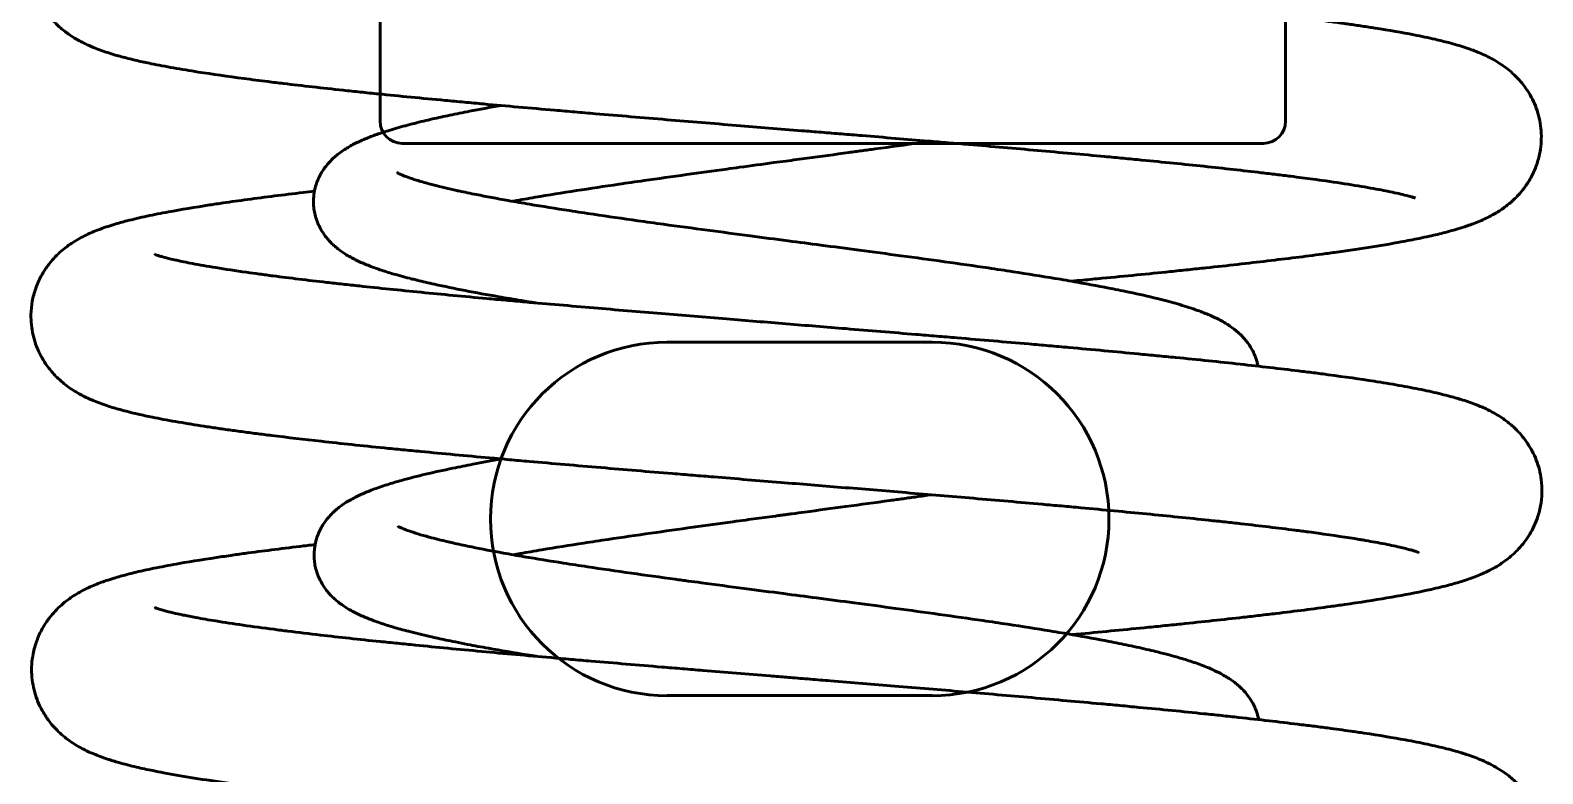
# Model space of a CAD drawing. Header units: millimetres. Extents: x 0 to 840, y 0 to 594.
# Drawn here: x 475.359 to 477.642, y 308.726 to 309.848 of the extents above; entities that cross this region are included whole.
import ezdxf

# ---------------------------------------------------------------- set-up
doc = ezdxf.new("R2010")
doc.units = ezdxf.units.MM
doc.linetypes.add('K5LT_BASIC', pattern=[0])
doc.layers.add('Системный слой', color=7, linetype='Continuous')

# ---------------------------------------------------------------- blocks, each defined once
blk = doc.blocks.new('U29')
at = {"layer": 'Системный слой', "color": 5, "linetype": 'K5LT_BASIC', "lineweight": 60, "true_color": 0x0000ff}
for p, q in [((475.887, 309.7107), (475.887, 310.5107)), ((477.2537, 310.5107), (477.2537, 309.7107)), ((477.2203, 309.6774), (475.9203, 309.6774)), ((476.3203, 309.3774), (476.7203, 309.3774)), ((476.7203, 308.8441), (476.3203, 308.8441))]:
    blk.add_line(p, q, dxfattribs=at)
for centre, radius, start, end in [((475.9203, 309.7107), 0.0333, 180, 270), ((477.2203, 309.7107), 0.0333, 270, 0), ((476.3203, 309.1107), 0.2667, 90, 270), ((476.7203, 309.1107), 0.2667, 270, 90)]:
    blk.add_arc(centre, radius, start, end, dxfattribs=at)
blk = doc.blocks.new('U40')
at = {"layer": 'Системный слой', "color": 5, "linetype": 'K5LT_BASIC', "lineweight": 60, "true_color": 0x0000ff}
for points, knots in [([(475.787, 310.1386), (475.7667, 310.1362), (475.7473, 310.1339), (475.7207, 310.1305), (475.7131, 310.1296), (475.698, 310.1276), (475.6905, 310.1266), (475.6715, 310.124), (475.6602, 310.1224), (475.6423, 310.1198), (475.6355, 310.1188), (475.6065, 310.1143), (475.5857, 310.1109), (475.5609, 310.1062), (475.5553, 310.1052), (475.5445, 310.103), (475.5392, 310.1019), (475.5234, 310.0985), (475.5133, 310.0961), (475.4993, 310.0925), (475.4948, 310.0913), (475.4841, 310.0882), (475.478, 310.0863), (475.468, 310.0829), (475.4641, 310.0815), (475.4543, 310.0778), (475.448, 310.0751), (475.4381, 310.0703), (475.435, 310.0687), (475.4281, 310.0648), (475.425, 310.0629), (475.416, 310.0571), (475.4102, 310.0528), (475.4015, 310.0451), (475.3982, 310.042), (475.3922, 310.0357), (475.3892, 310.0322), (475.3854, 310.0274), (475.3846, 310.0262), (475.382, 310.0228), (475.3804, 310.0203), (475.3763, 310.0138), (475.374, 310.0096), (475.3697, 310.0007), (475.3677, 309.9961), (475.3639, 309.985), (475.3622, 309.9783), (475.3598, 309.965), (475.3592, 309.9582), (475.359, 309.9448), (475.3595, 309.9381), (475.3612, 309.9264), (475.3623, 309.9213), (475.365, 309.9115), (475.3666, 309.9067), (475.3703, 309.8975), (475.3724, 309.8931), (475.377, 309.8847), (475.3795, 309.8807), (475.3847, 309.8732), (475.3875, 309.8696), (475.3944, 309.8615), (475.3986, 309.8572), (475.4076, 309.8492), (475.4122, 309.8455), (475.4199, 309.8401), (475.423, 309.8381), (475.4273, 309.8355), (475.4285, 309.8347), (475.4303, 309.8337), (475.4308, 309.8334), (475.4326, 309.8324), (475.4337, 309.8318), (475.4371, 309.83), (475.4393, 309.8289), (475.4458, 309.8257), (475.4502, 309.8238), (475.4579, 309.8206), (475.4614, 309.8193), (475.4686, 309.8167), (475.4721, 309.8155), (475.4798, 309.813), (475.4835, 309.8118), (475.4936, 309.8089), (475.4999, 309.8072), (475.5109, 309.8044), (475.5156, 309.8033), (475.5273, 309.8006), (475.5343, 309.7991), (475.5469, 309.7965), (475.5523, 309.7955), (475.5692, 309.7923), (475.5811, 309.7902), (475.5999, 309.7871), (475.6062, 309.786), (475.634, 309.7817), (475.657, 309.7784), (475.6934, 309.7736), (475.7055, 309.772), (475.7256, 309.7695), (475.7334, 309.7686), (475.7697, 309.7642), (475.7997, 309.7609), (475.8398, 309.7566), (475.8486, 309.7556), (475.8663, 309.7538), (475.8753, 309.7529), (475.9166, 309.7487), (475.9502, 309.7454), (475.9946, 309.7413), (476.0042, 309.7404), (476.0237, 309.7386), (476.0335, 309.7377), (476.0781, 309.7336), (476.1139, 309.7305), (476.1606, 309.7265), (476.1708, 309.7256), (476.1913, 309.7238), (476.2016, 309.723), (476.2475, 309.7191), (476.2835, 309.7161), (476.3547, 309.7102), (476.3897, 309.7073), (476.4575, 309.7018), (476.4903, 309.6991), (476.5331, 309.6957), (476.5432, 309.6948), (476.5635, 309.6932), (476.5736, 309.6924), (476.594, 309.6907), (476.6043, 309.6899), (476.648, 309.6863), (476.6812, 309.6835), (476.7244, 309.6799), (476.7347, 309.6791), (476.7551, 309.6773), (476.7653, 309.6765), (476.8106, 309.6727), (476.8451, 309.6697), (476.9136, 309.6636), (476.9476, 309.6606), (476.99, 309.6566), (476.9994, 309.6557), (477.018, 309.654), (477.0272, 309.6531), (477.069, 309.649), (477.1004, 309.6459), (477.1608, 309.6395), (477.1896, 309.6363), (477.2245, 309.6322), (477.2321, 309.6313), (477.247, 309.6295), (477.2543, 309.6286), (477.2729, 309.6262), (477.284, 309.6248), (477.3014, 309.6224), (477.3079, 309.6215), (477.3301, 309.6184), (477.3448, 309.6162), (477.3715, 309.6118), (477.3837, 309.6097), (477.3991, 309.6068), (477.4035, 309.606), (477.4174, 309.6031), (477.4261, 309.6012), (477.4376, 309.5983), (477.4419, 309.5971), (477.4448, 309.5963), (477.4453, 309.5961), (477.4466, 309.5957), (477.4471, 309.5956), (477.4483, 309.5952), (477.4485, 309.5951), (477.4497, 309.5948)], [8.996318, 8.996318, 8.996318, 8.996318, 9.945594, 9.945594, 10.341937, 10.341937, 10.73933, 10.73933, 11.3787, 11.3787, 11.78142, 11.78142, 13.146237, 13.146237, 13.555039, 13.555039, 13.964226, 13.964226, 14.808465, 14.808465, 15.208238, 15.208238, 15.789885, 15.789885, 16.151273, 16.151273, 16.741497, 16.741497, 17.04458, 17.04458, 17.322101, 17.322101, 17.76531, 17.76531, 18.004632, 18.004632, 18.235256, 18.235256, 18.304068, 18.304068, 18.441691, 18.441691, 18.660666, 18.660666, 18.878115, 18.878115, 19.158793, 19.158793, 19.427621, 19.427621, 19.691251, 19.691251, 19.898234, 19.898234, 20.106431, 20.106431, 20.317077, 20.317077, 20.53143, 20.53143, 20.750813, 20.750813, 21.072483, 21.072483, 21.433301, 21.433301, 21.689012, 21.689012, 21.791202, 21.791202, 21.840906, 21.840906, 21.940314, 21.940314, 22.13913, 22.13913, 22.536763, 22.536763, 22.869594, 22.869594, 23.219333, 23.219333, 23.57955, 23.57955, 24.146687, 24.146687, 24.547766, 24.547766, 25.114903, 25.114903, 25.52363, 25.52363, 26.357673, 26.357673, 26.765098, 26.765098, 28.116713, 28.116713, 28.757575, 28.757575, 29.154484, 29.154484, 30.564497, 30.564497, 30.95222, 30.95222, 31.338079, 31.338079, 32.713608, 32.713608, 33.092707, 33.092707, 33.470552, 33.470552, 34.804626, 34.804626, 35.176458, 35.176458, 35.546909, 35.546909, 36.820236, 36.820236, 38.035761, 38.035761, 39.165477, 39.165477, 39.513775, 39.513775, 39.865702, 39.865702, 40.220649, 40.220649, 41.384959, 41.384959, 41.748691, 41.748691, 42.11391, 42.11391, 43.374809, 43.374809, 44.674265, 44.674265, 45.048357, 45.048357, 45.423513, 45.423513, 46.762288, 46.762288, 48.120182, 48.120182, 48.506298, 48.506298, 48.893645, 48.893645, 49.514915, 49.514915, 49.905336, 49.905336, 50.869868, 50.869868, 51.807603, 51.807603, 52.200382, 52.200382, 53.138117, 53.138117, 53.730785, 53.730785, 53.893101, 53.893101, 54.217735, 54.217735, 54.906984, 54.906984, 54.906984, 54.906984]), ([(476.4991, 309.9384), (476.5008, 309.9383), (476.5025, 309.9381), (476.5346, 309.9355), (476.5649, 309.933), (476.6283, 309.9279), (476.6614, 309.9252), (476.7291, 309.9195), (476.7637, 309.9167), (476.8334, 309.9107), (476.8684, 309.9077), (476.9126, 309.9038), (476.9226, 309.9029), (476.9423, 309.9012), (476.9522, 309.9003), (476.9967, 309.8962), (477.0305, 309.8931), (477.0964, 309.8867), (477.1285, 309.8834), (477.168, 309.8792), (477.1767, 309.8783), (477.1938, 309.8765), (477.2023, 309.8755), (477.2409, 309.8712), (477.2696, 309.8678), (477.3039, 309.8634), (477.3113, 309.8624), (477.3258, 309.8605), (477.333, 309.8595), (477.343, 309.8581), (477.346, 309.8577), (477.3559, 309.8563), (477.3626, 309.8553), (477.3759, 309.8533), (477.3824, 309.8523), (477.4099, 309.848), (477.4295, 309.8446), (477.4586, 309.8389), (477.4693, 309.8367), (477.4863, 309.8327), (477.4931, 309.8311), (477.504, 309.8282), (477.5083, 309.827), (477.5167, 309.8245), (477.5206, 309.8233), (477.531, 309.8199), (477.5373, 309.8176), (477.5469, 309.8137), (477.5506, 309.8121), (477.5607, 309.8074), (477.567, 309.8041), (477.5775, 309.7976), (477.5808, 309.7954), (477.5873, 309.7906), (477.5907, 309.7879), (477.597, 309.7824), (477.6003, 309.7793), (477.6077, 309.7715), (477.6122, 309.7662), (477.6185, 309.7572), (477.6206, 309.7539), (477.625, 309.7463), (477.6272, 309.7419), (477.6311, 309.7328), (477.6329, 309.728), (477.6358, 309.7181), (477.637, 309.713), (477.6387, 309.7027), (477.6393, 309.6974), (477.6397, 309.6869), (477.6396, 309.6817), (477.6387, 309.6712), (477.638, 309.6661), (477.6356, 309.6546), (477.6337, 309.6484), (477.6292, 309.6363), (477.6265, 309.6305), (477.6204, 309.6195), (477.617, 309.6143), (477.6107, 309.606), (477.6079, 309.6026), (477.6027, 309.597), (477.6004, 309.5947), (477.5958, 309.5903), (477.5934, 309.5883), (477.588, 309.5838), (477.5848, 309.5813), (477.5765, 309.5755), (477.571, 309.5722), (477.5628, 309.5676), (477.5596, 309.566), (477.553, 309.5628), (477.55, 309.5615), (477.5431, 309.5585), (477.5401, 309.5574), (477.531, 309.5539), (477.5255, 309.552), (477.5159, 309.549), (477.5117, 309.5477), (477.5034, 309.5454), (477.499, 309.5442), (477.4868, 309.541), (477.4789, 309.5391), (477.4656, 309.5362), (477.4604, 309.5351), (477.4463, 309.5322), (477.4372, 309.5304), (477.4218, 309.5276), (477.4159, 309.5265), (477.3937, 309.5227), (477.3766, 309.52), (477.3494, 309.5159), (477.3402, 309.5146), (477.3236, 309.5123), (477.3163, 309.5113), (477.283, 309.5068), (477.2555, 309.5034), (477.1971, 309.4965), (477.1662, 309.493), (477.1249, 309.4886), (477.1159, 309.4877), (477.0977, 309.4858), (477.0886, 309.4848), (477.0463, 309.4805), (477.012, 309.4771), (476.967, 309.4729), (476.9572, 309.4719), (476.9417, 309.4705), (476.936, 309.4699), (476.9303, 309.4694)], [0, 0, 0, 0, 0.049354, 0.049354, 0.926425, 0.926425, 1.891542, 1.891542, 2.919326, 2.919326, 3.991578, 3.991578, 4.305391, 4.305391, 4.620268, 4.620268, 5.740397, 5.740397, 6.883335, 6.883335, 7.210639, 7.210639, 7.539098, 7.539098, 8.730314, 8.730314, 9.06378, 9.06378, 9.398711, 9.398711, 9.543585, 9.543585, 9.881329, 9.881329, 10.219899, 10.219899, 11.350907, 11.350907, 12.058743, 12.058743, 12.54655, 12.54655, 12.878768, 12.878768, 13.197053, 13.197053, 13.692069, 13.692069, 13.97443, 13.97443, 14.469446, 14.469446, 14.691013, 14.691013, 14.900796, 14.900796, 15.101406, 15.101406, 15.387475, 15.387475, 15.538788, 15.538788, 15.721522, 15.721522, 15.903353, 15.903353, 16.081778, 16.081778, 16.257414, 16.257414, 16.431421, 16.431421, 16.604892, 16.604892, 16.827637, 16.827637, 17.057064, 17.057064, 17.29846, 17.29846, 17.484638, 17.484638, 17.631362, 17.631362, 17.783543, 17.783543, 17.989006, 17.989006, 18.354976, 18.354976, 18.59413, 18.59413, 18.846629, 18.846629, 19.111967, 19.111967, 19.560216, 19.560216, 19.877934, 19.877934, 20.204801, 20.204801, 20.771201, 20.771201, 21.113003, 21.113003, 21.679403, 21.679403, 22.022218, 22.022218, 22.926967, 22.926967, 23.372913, 23.372913, 23.70864, 23.70864, 24.876706, 24.876706, 26.051948, 26.051948, 26.375306, 26.375306, 26.697181, 26.697181, 27.843667, 27.843667, 28.160138, 28.160138, 28.340405, 28.340405, 28.340405, 28.340405]), ([(476.0692, 309.7345), (476.0528, 309.7316), (476.0371, 309.7287), (476.0169, 309.7248), (476.0119, 309.7238), (476.0019, 309.7218), (475.997, 309.7207), (475.9832, 309.7179), (475.9746, 309.716), (475.9617, 309.7131), (475.9572, 309.712), (475.9432, 309.7087), (475.9341, 309.7064), (475.9162, 309.7016), (475.9075, 309.6991), (475.8958, 309.6954), (475.8924, 309.6943), (475.8827, 309.6911), (475.8767, 309.6889), (475.868, 309.6855), (475.8651, 309.6843), (475.8567, 309.6807), (475.8513, 309.6782), (475.8436, 309.6741), (475.8411, 309.6727), (475.8339, 309.6685), (475.8292, 309.6654), (475.8222, 309.66), (475.8203, 309.6584), (475.8163, 309.6549), (475.8144, 309.6531), (475.8093, 309.6479), (475.8062, 309.6442), (475.8017, 309.6381), (475.8001, 309.6356), (475.7977, 309.6316), (475.7967, 309.6299), (475.7947, 309.6259), (475.7936, 309.6236), (475.7915, 309.6183), (475.7906, 309.6156), (475.7885, 309.6086), (475.7877, 309.6046), (475.7866, 309.596), (475.7864, 309.5917), (475.7865, 309.5845), (475.7868, 309.5813), (475.7876, 309.5754), (475.7882, 309.5722), (475.7896, 309.5665), (475.7906, 309.5635), (475.7926, 309.558), (475.7937, 309.5553), (475.7968, 309.5489), (475.7987, 309.5455), (475.8031, 309.5388), (475.8054, 309.5359), (475.8094, 309.5311), (475.8112, 309.5292), (475.8149, 309.5255), (475.8168, 309.5237), (475.8206, 309.5204), (475.8226, 309.5187), (475.8284, 309.5143), (475.8322, 309.5118), (475.8383, 309.508), (475.8405, 309.5067), (475.8451, 309.5042), (475.8476, 309.5029), (475.8554, 309.499), (475.8609, 309.4966), (475.8695, 309.4931), (475.8724, 309.4919), (475.8813, 309.4886), (475.8875, 309.4865), (475.8975, 309.4833), (475.9009, 309.4822), (475.9131, 309.4786), (475.9221, 309.4761), (475.933, 309.4734), (475.9343, 309.473), (475.938, 309.4721), (475.9404, 309.4715), (475.9471, 309.4698), (475.9514, 309.4688), (475.9602, 309.4668), (475.9647, 309.4658), (475.9838, 309.4615), (475.9993, 309.4584), (476.0316, 309.4521), (476.0485, 309.449), (476.0717, 309.445), (476.0773, 309.444), (476.0886, 309.4421), (476.0944, 309.4411), (476.1072, 309.439), (476.1144, 309.4378), (476.1216, 309.4367)], [18.580531, 18.580531, 18.580531, 18.580531, 19.487627, 19.487627, 19.798968, 19.798968, 20.111336, 20.111336, 20.690992, 20.690992, 21.00611, 21.00611, 21.703329, 21.703329, 22.430195, 22.430195, 22.742036, 22.742036, 23.320521, 23.320521, 23.618407, 23.618407, 24.196893, 24.196893, 24.464886, 24.464886, 25.001619, 25.001619, 25.226707, 25.226707, 25.441867, 25.441867, 25.794336, 25.794336, 25.993053, 25.993053, 26.120561, 26.120561, 26.291424, 26.291424, 26.474999, 26.474999, 26.731106, 26.731106, 26.981753, 26.981753, 27.160966, 27.160966, 27.343344, 27.343344, 27.526177, 27.526177, 27.708967, 27.708967, 27.982141, 27.982141, 28.254959, 28.254959, 28.458877, 28.458877, 28.66952, 28.66952, 28.887835, 28.887835, 29.310915, 29.310915, 29.559089, 29.559089, 29.821011, 29.821011, 30.407603, 30.407603, 30.699622, 30.699622, 31.287326, 31.287326, 31.596461, 31.596461, 32.339197, 32.339197, 32.440949, 32.440949, 32.625414, 32.625414, 32.941245, 32.941245, 33.256632, 33.256632, 34.256781, 34.256781, 35.239558, 35.239558, 35.548269, 35.548269, 35.855949, 35.855949, 36.227751, 36.227751, 36.227751, 36.227751]), ([(476.7175, 309.6805), (476.7126, 309.6798), (476.7076, 309.6791), (476.6802, 309.6752), (476.6573, 309.6721), (476.6276, 309.668), (476.6209, 309.6671), (476.6076, 309.6653), (476.601, 309.6644), (476.5735, 309.6606), (476.5525, 309.6578), (476.5209, 309.6535), (476.5103, 309.6521), (476.4996, 309.6507)], [38.671191, 38.671191, 38.671191, 38.671191, 38.893449, 38.893449, 39.897867, 39.897867, 40.185963, 40.185963, 40.47172, 40.47172, 41.367819, 41.367819, 41.820913, 41.820913, 41.820913, 41.820913]), ([(476.4996, 309.6507), (476.4936, 309.6499), (476.4875, 309.6491), (476.4641, 309.6459), (476.4469, 309.6436), (476.4232, 309.6404), (476.4167, 309.6395), (476.3898, 309.6358), (476.3694, 309.633), (476.3277, 309.6272), (476.3063, 309.6242), (476.2789, 309.6203), (476.2725, 309.6194), (476.2598, 309.6175), (476.2535, 309.6166), (476.2254, 309.6125), (476.2041, 309.6092), (476.1619, 309.6027), (476.1411, 309.5993), (476.1157, 309.595), (476.1102, 309.594), (476.0994, 309.5922), (476.0941, 309.5912), (476.0882, 309.5902), (476.0875, 309.59), (476.0869, 309.5899)], [0, 0, 0, 0, 0.25856, 0.25856, 0.99718, 0.99718, 1.275292, 1.275292, 2.160238, 2.160238, 3.114063, 3.114063, 3.406728, 3.406728, 3.700624, 3.700624, 4.723845, 4.723845, 5.798613, 5.798613, 6.100412, 6.100412, 6.402454, 6.402454, 6.439485, 6.439485, 6.439485, 6.439485]), ([(475.9144, 309.6322), (475.9142, 309.6323), (475.9136, 309.6328), (475.9134, 309.6329), (475.9133, 309.6329), (475.9135, 309.6329), (475.9138, 309.6327), (475.9147, 309.6321), (475.9163, 309.6313), (475.9192, 309.63), (475.9204, 309.6295), (475.9245, 309.6278), (475.9278, 309.6266), (475.9336, 309.6246), (475.9358, 309.6238), (475.9433, 309.6214), (475.9493, 309.6196), (475.9589, 309.6169), (475.9621, 309.6161), (475.9752, 309.6126), (475.9863, 309.61), (476.0008, 309.6067), (476.0034, 309.6061), (476.0103, 309.6047), (476.0145, 309.6037), (476.0233, 309.6019), (476.0278, 309.601), (476.0474, 309.5971), (476.0634, 309.5941), (476.0856, 309.5901), (476.0909, 309.5892), (476.1015, 309.5874), (476.107, 309.5865), (476.1317, 309.5823), (476.1519, 309.5791), (476.1788, 309.5749), (476.1848, 309.574), (476.197, 309.5722), (476.2031, 309.5712), (476.2308, 309.5671), (476.253, 309.5639), (476.2822, 309.5598), (476.2886, 309.5589), (476.3016, 309.5571), (476.308, 309.5562), (476.3365, 309.5523), (476.3588, 309.5493), (476.4026, 309.5435), (476.4239, 309.5406), (476.4645, 309.5353), (476.4836, 309.5328), (476.5192, 309.5282), (476.5357, 309.526), (476.5715, 309.5213), (476.5908, 309.5188), (476.6312, 309.5134), (476.6523, 309.5106), (476.6954, 309.5048), (476.7173, 309.5018), (476.7614, 309.4956), (476.7835, 309.4924), (476.8112, 309.4884), (476.8175, 309.4874), (476.8299, 309.4856), (476.8361, 309.4846), (476.8641, 309.4803), (476.8851, 309.477), (476.9111, 309.4727), (476.9168, 309.4717), (476.928, 309.4698), (476.9336, 309.4688), (476.9581, 309.4645), (476.9762, 309.4612), (476.9983, 309.4568), (477.0032, 309.4558), (477.0111, 309.4542), (477.0142, 309.4535), (477.0324, 309.4497), (477.0466, 309.4465), (477.0613, 309.4428), (477.0626, 309.4425), (477.0746, 309.4395), (477.0846, 309.4368), (477.1035, 309.4312), (477.1124, 309.4283), (477.1272, 309.423), (477.1333, 309.4206), (477.1419, 309.4169), (477.1447, 309.4156), (477.1525, 309.4119), (477.1576, 309.4092), (477.165, 309.4047), (477.1672, 309.4033), (477.1737, 309.3989), (477.1779, 309.3957), (477.184, 309.3903), (477.186, 309.3884), (477.1897, 309.3846), (477.1915, 309.3826), (477.1947, 309.3788), (477.1959, 309.3772), (477.1997, 309.3719), (477.2019, 309.3683), (477.2053, 309.3617), (477.2065, 309.3591), (477.2087, 309.3536), (477.2097, 309.3507), (477.2111, 309.3457), (477.2116, 309.3434), (477.2121, 309.3411)], [0, 0, 0, 0, 0.209699, 0.209699, 0.42149, 0.42149, 0.638114, 0.638114, 1.113246, 1.113246, 1.367081, 1.367081, 1.899116, 1.899116, 2.17916, 2.17916, 2.82598, 2.82598, 3.122625, 3.122625, 4.021423, 4.021423, 4.212252, 4.212252, 4.514277, 4.514277, 4.816261, 4.816261, 5.801929, 5.801929, 6.10285, 6.10285, 6.403272, 6.403272, 7.453684, 7.453684, 7.751471, 7.751471, 8.048224, 8.048224, 9.084442, 9.084442, 9.375942, 9.375942, 9.666181, 9.666181, 10.641722, 10.641722, 11.556725, 11.556725, 12.367233, 12.367233, 13.064516, 13.064516, 13.885785, 13.885785, 14.796843, 14.796843, 15.771811, 15.771811, 16.792376, 16.792376, 17.092856, 17.092856, 17.394729, 17.394729, 18.470285, 18.470285, 18.777418, 18.777418, 19.085442, 19.085442, 20.15435, 20.15435, 20.466619, 20.466619, 20.667418, 20.667418, 21.674174, 21.674174, 21.775239, 21.775239, 22.590267, 22.590267, 23.405295, 23.405295, 24.021448, 24.021448, 24.309047, 24.309047, 24.87221, 24.87221, 25.120404, 25.120404, 25.585093, 25.585093, 25.803917, 25.803917, 26.014362, 26.014362, 26.167704, 26.167704, 26.467384, 26.467384, 26.652349, 26.652349, 26.83466, 26.83466, 26.970685, 26.970685, 26.970685, 26.970685]), ([(475.7879, 309.6052), (475.7821, 309.6046), (475.7764, 309.6039), (475.7411, 309.5997), (475.7132, 309.5962), (475.6744, 309.5909), (475.662, 309.5892), (475.6432, 309.5865), (475.6364, 309.5854), (475.6075, 309.581), (475.5867, 309.5775), (475.562, 309.5729), (475.5564, 309.5719), (475.5456, 309.5697), (475.5403, 309.5686), (475.5245, 309.5652), (475.5144, 309.5628), (475.4983, 309.5587), (475.4919, 309.5569), (475.4815, 309.5538), (475.4776, 309.5525), (475.4698, 309.5499), (475.4659, 309.5485), (475.4561, 309.5448), (475.4498, 309.5421), (475.4399, 309.5374), (475.4368, 309.5358), (475.4298, 309.5319), (475.4267, 309.5301), (475.4178, 309.5243), (475.412, 309.52), (475.4031, 309.5124), (475.3998, 309.5093), (475.3938, 309.503), (475.3908, 309.4996), (475.3872, 309.4951), (475.3866, 309.4943), (475.3847, 309.4917), (475.3834, 309.4899), (475.3797, 309.4845), (475.3774, 309.4807), (475.3722, 309.4709), (475.3695, 309.4648), (475.3651, 309.4522), (475.3633, 309.4457), (475.3609, 309.4325), (475.3603, 309.4259), (475.36, 309.4139), (475.3602, 309.4087), (475.3613, 309.3983), (475.3622, 309.3932), (475.3645, 309.3831), (475.3659, 309.3782), (475.369, 309.3698), (475.3705, 309.3662), (475.3726, 309.3617), (475.3731, 309.3606), (475.3746, 309.3576), (475.3757, 309.3555), (475.379, 309.3497), (475.3816, 309.3457), (475.3878, 309.337), (475.3922, 309.3318), (475.4006, 309.3229), (475.4053, 309.3186), (475.4129, 309.3125), (475.4159, 309.3102), (475.4222, 309.3059), (475.425, 309.3041), (475.4314, 309.3003), (475.434, 309.2988), (475.4432, 309.294), (475.4485, 309.2916), (475.4574, 309.2879), (475.4611, 309.2864), (475.4682, 309.2838), (475.472, 309.2825), (475.4819, 309.2792), (475.4881, 309.2774), (475.4988, 309.2745), (475.5032, 309.2733), (475.5121, 309.2711), (475.5169, 309.2699), (475.5287, 309.2672), (475.5359, 309.2656), (475.5488, 309.263), (475.5542, 309.262), (475.5717, 309.2587), (475.5843, 309.2565), (475.6007, 309.2538), (475.6037, 309.2533), (475.6131, 309.2518), (475.6194, 309.2508), (475.6325, 309.2488), (475.6393, 309.2478), (475.653, 309.2458), (475.66, 309.2449), (475.6708, 309.2434), (475.6746, 309.2429), (475.6856, 309.2414), (475.693, 309.2404), (475.708, 309.2385), (475.7157, 309.2375), (475.7472, 309.2337), (475.7722, 309.2307), (475.8284, 309.2245), (475.86, 309.2212), (475.9021, 309.2169), (475.9113, 309.216), (475.9298, 309.2142), (475.9391, 309.2133), (475.982, 309.2092), (476.0167, 309.206), (476.0622, 309.2019), (476.0722, 309.201), (476.0921, 309.1992), (476.1022, 309.1983), (476.1476, 309.1943), (476.1838, 309.1912), (476.256, 309.1851), (476.292, 309.1821), (476.3387, 309.1783), (476.3491, 309.1774), (476.3699, 309.1757), (476.3803, 309.1749), (476.4242, 309.1713), (476.4579, 309.1685), (476.5221, 309.1633), (476.5525, 309.1608), (476.6156, 309.1557), (476.6482, 309.153), (476.715, 309.1475), (476.7491, 309.1446), (476.8178, 309.1388), (476.8523, 309.1358), (476.896, 309.1319), (476.9058, 309.1311), (476.9253, 309.1293), (476.935, 309.1284), (476.9788, 309.1244), (477.0119, 309.1213), (477.0763, 309.1151), (477.1076, 309.1119), (477.1459, 309.1078), (477.1542, 309.107), (477.1707, 309.1052), (477.1788, 309.1043), (477.2155, 309.1001), (477.2425, 309.0969), (477.2747, 309.0928), (477.2816, 309.0919), (477.2933, 309.0903), (477.2981, 309.0897), (477.3255, 309.0859), (477.3463, 309.0828), (477.3666, 309.0795), (477.3684, 309.0792), (477.3755, 309.078), (477.3806, 309.0771), (477.3903, 309.0753), (477.395, 309.0745), (477.4095, 309.0717), (477.4184, 309.0698), (477.4312, 309.0669), (477.4355, 309.0658), (477.4417, 309.0641), (477.4441, 309.0635), (477.4475, 309.0625), (477.4493, 309.0619), (477.4527, 309.0608), (477.4538, 309.0603), (477.4539, 309.0603), (477.4531, 309.0607), (477.453, 309.0607)], [7.585076, 7.585076, 7.585076, 7.585076, 7.815416, 7.815416, 9.010403, 9.010403, 9.594739, 9.594739, 9.93429, 9.93429, 11.081468, 11.081468, 11.426138, 11.426138, 11.771137, 11.771137, 12.482563, 12.482563, 12.972902, 12.972902, 13.29145, 13.29145, 13.596561, 13.596561, 14.09431, 14.09431, 14.351744, 14.351744, 14.587056, 14.587056, 14.963801, 14.963801, 15.166152, 15.166152, 15.361066, 15.361066, 15.404548, 15.404548, 15.491513, 15.491513, 15.665443, 15.665443, 15.911242, 15.911242, 16.149184, 16.149184, 16.383038, 16.383038, 16.565948, 16.565948, 16.748796, 16.748796, 16.931449, 16.931449, 17.073744, 17.073744, 17.116835, 17.116835, 17.203016, 17.203016, 17.37538, 17.37538, 17.637032, 17.637032, 17.92063, 17.92063, 18.120986, 18.120986, 18.330958, 18.330958, 18.554221, 18.554221, 18.993228, 18.993228, 19.272836, 19.272836, 19.570207, 19.570207, 20.059379, 20.059379, 20.38718, 20.38718, 20.725252, 20.725252, 21.216662, 21.216662, 21.561219, 21.561219, 22.299841, 22.299841, 22.468352, 22.468352, 22.805374, 22.805374, 23.146066, 23.146066, 23.485497, 23.485497, 23.661682, 23.661682, 23.998714, 23.998714, 24.334105, 24.334105, 25.358898, 25.358898, 26.536691, 26.536691, 26.860315, 26.860315, 27.182787, 27.182787, 28.329373, 28.329373, 28.646493, 28.646493, 28.962514, 28.962514, 30.069055, 30.069055, 31.139878, 31.139878, 31.445608, 31.445608, 31.749471, 31.749471, 32.729824, 32.729824, 33.615974, 33.615974, 34.572643, 34.572643, 35.593572, 35.593572, 36.65907, 36.65907, 36.971635, 36.971635, 37.285084, 37.285084, 38.395151, 38.395151, 39.525256, 39.525256, 39.846402, 39.846402, 40.168596, 40.168596, 41.3244, 41.3244, 41.651936, 41.651936, 41.887915, 41.887915, 43.02054, 43.02054, 43.134718, 43.134718, 43.466446, 43.466446, 43.798043, 43.798043, 44.548546, 44.548546, 45.030485, 45.030485, 45.341383, 45.341383, 45.632619, 45.632619, 46.263758, 46.263758, 46.432441, 46.432441, 46.432441, 46.432441]), ([(476.5001, 309.4051), (476.47, 309.4075), (476.4399, 309.41), (476.3771, 309.4151), (476.3443, 309.4178), (476.2773, 309.4234), (476.2431, 309.4262), (476.1744, 309.4321), (476.1399, 309.4351), (476.0963, 309.4389), (476.0865, 309.4398), (476.0671, 309.4416), (476.0574, 309.4424), (476.0138, 309.4464), (475.9807, 309.4495), (475.9166, 309.4558), (475.8855, 309.459), (475.8474, 309.4631), (475.8391, 309.464), (475.8226, 309.4658), (475.8145, 309.4667), (475.7777, 309.4709), (475.7506, 309.4741), (475.7186, 309.4783), (475.7117, 309.4792), (475.6983, 309.481), (475.6918, 309.4819), (475.6688, 309.4852), (475.6533, 309.4875), (475.6264, 309.4919), (475.6146, 309.494), (475.5994, 309.4969), (475.5951, 309.4977), (475.587, 309.4994), (475.5832, 309.5002), (475.5759, 309.5018), (475.5726, 309.5025), (475.5648, 309.5044), (475.5606, 309.5055), (475.5555, 309.507), (475.5534, 309.5076), (475.5508, 309.5084), (475.5493, 309.5089), (475.547, 309.5098), (475.5472, 309.5097), (475.5473, 309.5096)], [0, 0, 0, 0, 0.997075, 0.997075, 2.093118, 2.093118, 3.260134, 3.260134, 4.476666, 4.476666, 4.832888, 4.832888, 5.190129, 5.190129, 6.457246, 6.457246, 7.746519, 7.746519, 8.115578, 8.115578, 8.485111, 8.485111, 9.821696, 9.821696, 10.195144, 10.195144, 10.569944, 10.569944, 11.546883, 11.546883, 12.429552, 12.429552, 12.806576, 12.806576, 13.180501, 13.180501, 13.552759, 13.552759, 14.113679, 14.113679, 14.453998, 14.453998, 14.774288, 14.774288, 15.424232, 15.424232, 15.424232, 15.424232]), ([(476.9313, 308.9361), (476.9335, 308.9363), (476.9357, 308.9365), (476.9729, 308.94), (477.007, 308.9432), (477.0494, 308.9474), (477.0588, 308.9484), (477.0774, 308.9502), (477.0866, 308.9512), (477.1284, 308.9555), (477.1598, 308.9589), (477.1982, 308.9632), (477.2066, 308.9642), (477.2231, 308.9661), (477.2313, 308.9671), (477.2684, 308.9715), (477.2957, 308.975), (477.3285, 308.9795), (477.3356, 308.9805), (477.3484, 308.9823), (477.3542, 308.9832), (477.3818, 308.9873), (477.4021, 308.9906), (477.4399, 308.9973), (477.4571, 309.0007), (477.4829, 309.0065), (477.4923, 309.0088), (477.5072, 309.0128), (477.5132, 309.0145), (477.5232, 309.0176), (477.5269, 309.0189), (477.5347, 309.0216), (477.5383, 309.0229), (477.5493, 309.0273), (477.5568, 309.0306), (477.5679, 309.0365), (477.5713, 309.0384), (477.578, 309.0426), (477.5813, 309.0448), (477.5877, 309.0494), (477.5907, 309.0518), (477.5968, 309.057), (477.6, 309.06), (477.6061, 309.0662), (477.6091, 309.0696), (477.6148, 309.0767), (477.6176, 309.0805), (477.6227, 309.0885), (477.6251, 309.0927), (477.6295, 309.1016), (477.6315, 309.1061), (477.6354, 309.1171), (477.6372, 309.1236), (477.6396, 309.1368), (477.6404, 309.1435), (477.6407, 309.1568), (477.6404, 309.1635), (477.6389, 309.1752), (477.6379, 309.1803), (477.6353, 309.1901), (477.6337, 309.195), (477.6302, 309.2042), (477.6281, 309.2087), (477.6236, 309.2172), (477.6211, 309.2213), (477.6162, 309.2285), (477.6138, 309.2318), (477.6085, 309.2383), (477.6055, 309.2416), (477.5981, 309.2491), (477.5933, 309.2533), (477.5857, 309.2592), (477.5826, 309.2615), (477.5763, 309.2657), (477.5733, 309.2675), (477.5669, 309.2712), (477.5641, 309.2727), (477.5547, 309.2775), (477.5488, 309.28), (477.5396, 309.2837), (477.5358, 309.2851), (477.5286, 309.2877), (477.5249, 309.2889), (477.5147, 309.2921), (477.5086, 309.2939), (477.4978, 309.2967), (477.4933, 309.2979), (477.484, 309.3002), (477.4793, 309.3013), (477.464, 309.3047), (477.4533, 309.3068), (477.4307, 309.3112), (477.4187, 309.3133), (477.3999, 309.3164), (477.3936, 309.3174), (477.3658, 309.3217), (477.3428, 309.325), (477.3108, 309.3293), (477.3034, 309.3303), (477.2882, 309.3322), (477.2806, 309.3331), (477.2451, 309.3375), (477.2158, 309.3408), (477.1539, 309.3476), (477.1214, 309.3509), (477.0782, 309.3552), (477.0689, 309.3561), (477.0502, 309.3579), (477.0408, 309.3588), (476.9974, 309.3629), (476.9624, 309.3661), (476.9166, 309.3702), (476.9065, 309.3711), (476.8864, 309.3729), (476.8763, 309.3738), (476.8307, 309.3777), (476.7945, 309.3808), (476.7475, 309.3848), (476.7372, 309.3856), (476.7164, 309.3874), (476.706, 309.3882), (476.6606, 309.392), (476.6253, 309.3949), (476.5601, 309.4002), (476.5301, 309.4026), (476.5001, 309.4051)], [20.126348, 20.126348, 20.126348, 20.126348, 20.205595, 20.205595, 21.48115, 21.48115, 21.846221, 21.846221, 22.212652, 22.212652, 23.527706, 23.527706, 23.901496, 23.901496, 24.277049, 24.277049, 25.627395, 25.627395, 26.010836, 26.010836, 26.33378, 26.33378, 27.583061, 27.583061, 28.832342, 28.832342, 29.595462, 29.595462, 30.127801, 30.127801, 30.486095, 30.486095, 30.82283, 30.82283, 31.489702, 31.489702, 31.771551, 31.771551, 32.031939, 32.031939, 32.258354, 32.258354, 32.489395, 32.489395, 32.710472, 32.710472, 32.924983, 32.924983, 33.133757, 33.133757, 33.338008, 33.338008, 33.599257, 33.599257, 33.85347, 33.85347, 34.106146, 34.106146, 34.306605, 34.306605, 34.509971, 34.509971, 34.717471, 34.717471, 34.926219, 34.926219, 35.11189, 35.11189, 35.331095, 35.331095, 35.664077, 35.664077, 35.899616, 35.899616, 36.146787, 36.146787, 36.408971, 36.408971, 36.940995, 36.940995, 37.266928, 37.266928, 37.608936, 37.608936, 38.164951, 38.164951, 38.544083, 38.544083, 38.93063, 38.93063, 39.733358, 39.733358, 40.536086, 40.536086, 40.92728, 40.92728, 42.224897, 42.224897, 42.608193, 42.608193, 42.989884, 42.989884, 44.338781, 44.338781, 45.696152, 45.696152, 46.06374, 46.06374, 46.429801, 46.429801, 47.730587, 47.730587, 48.090786, 48.090786, 48.449773, 48.449773, 49.70205, 49.70205, 50.054926, 50.054926, 50.406214, 50.406214, 51.582986, 51.582986, 52.575768, 52.575768, 52.575768, 52.575768]), ([(476.0702, 309.2011), (476.0553, 309.1985), (476.041, 309.1959), (476.022, 309.1922), (476.0169, 309.1912), (476.0069, 309.1892), (476.0019, 309.1882), (475.9825, 309.1842), (475.9687, 309.1812), (475.9429, 309.1751), (475.9309, 309.172), (475.9157, 309.1678), (475.9119, 309.1667), (475.9046, 309.1645), (475.901, 309.1634), (475.89, 309.1599), (475.8829, 309.1575), (475.873, 309.1538), (475.87, 309.1526), (475.8616, 309.1491), (475.8563, 309.1468), (475.8485, 309.1429), (475.8461, 309.1416), (475.8385, 309.1374), (475.8334, 309.1343), (475.8263, 309.1291), (475.8242, 309.1275), (475.821, 309.1249), (475.82, 309.124), (475.8177, 309.122), (475.8166, 309.1209), (475.8129, 309.1173), (475.8106, 309.1148), (475.8064, 309.1099), (475.8048, 309.1077), (475.8016, 309.1031), (475.8, 309.1006), (475.7972, 309.0957), (475.7958, 309.0929), (475.7929, 309.0863), (475.7913, 309.0817), (475.7892, 309.0736), (475.7885, 309.0698), (475.7877, 309.0629), (475.7875, 309.06), (475.7874, 309.0538), (475.7875, 309.051), (475.7881, 309.0449), (475.7886, 309.042), (475.7898, 309.0362), (475.7906, 309.0332), (475.7928, 309.0264), (475.7945, 309.0222), (475.7983, 309.0146), (475.8005, 309.0109), (475.8043, 309.0053), (475.8059, 309.0032), (475.8093, 308.9991), (475.8109, 308.9972), (475.8136, 308.9945), (475.8144, 308.9936), (475.8171, 308.991), (475.819, 308.9893), (475.8245, 308.9846), (475.8282, 308.9819), (475.8339, 308.978), (475.8361, 308.9766), (475.8405, 308.9739), (475.8427, 308.9727), (475.8502, 308.9687), (475.8554, 308.9662), (475.8635, 308.9626), (475.8662, 308.9615), (475.8747, 308.9581), (475.8805, 308.956), (475.8898, 308.9528), (475.8931, 308.9517), (475.9034, 308.9484), (475.9105, 308.9463), (475.9218, 308.9432), (475.9257, 308.9422), (475.94, 308.9384), (475.9508, 308.9358), (475.97, 308.9315), (475.9779, 308.9297), (475.9909, 308.927), (475.9958, 308.926), (476.0067, 308.9238), (476.0129, 308.9226), (476.0242, 308.9204), (476.0294, 308.9194), (476.04, 308.9174), (476.0453, 308.9165), (476.0693, 308.9122), (476.0888, 308.9088), (476.1136, 308.9048), (476.1181, 308.9041), (476.1226, 308.9034)], [18.328849, 18.328849, 18.328849, 18.328849, 19.153167, 19.153167, 19.464064, 19.464064, 19.776114, 19.776114, 20.708741, 20.708741, 21.632917, 21.632917, 21.94785, 21.94785, 22.261569, 22.261569, 22.935165, 22.935165, 23.235484, 23.235484, 23.798948, 23.798948, 24.068181, 24.068181, 24.631221, 24.631221, 24.8663, 24.8663, 24.984747, 24.984747, 25.121357, 25.121357, 25.394577, 25.394577, 25.592924, 25.592924, 25.786384, 25.786384, 25.976843, 25.976843, 26.264, 26.264, 26.495389, 26.495389, 26.673706, 26.673706, 26.851104, 26.851104, 27.029261, 27.029261, 27.209891, 27.209891, 27.482078, 27.482078, 27.765403, 27.765403, 27.957428, 27.957428, 28.15535, 28.15535, 28.252514, 28.252514, 28.464848, 28.464848, 28.865111, 28.865111, 29.104323, 29.104323, 29.353382, 29.353382, 29.917028, 29.917028, 30.203249, 30.203249, 30.772858, 30.772858, 31.07999, 31.07999, 31.695098, 31.695098, 32.010131, 32.010131, 32.818605, 32.818605, 33.360742, 33.360742, 33.674694, 33.674694, 34.056818, 34.056818, 34.368331, 34.368331, 34.679034, 34.679034, 35.743934, 35.743934, 35.975291, 35.975291, 35.975291, 35.975291]), ([(476.7185, 309.1472), (476.7112, 309.1461), (476.7038, 309.1451), (476.6898, 309.1431), (476.6831, 309.1422), (476.6699, 309.1403), (476.6632, 309.1394), (476.6345, 309.1354), (476.6121, 309.1324), (476.5691, 309.1266), (476.5484, 309.1238), (476.5214, 309.1202), (476.5151, 309.1193), (476.5061, 309.1181), (476.5034, 309.1177), (476.5007, 309.1174)], [39.11695, 39.11695, 39.11695, 39.11695, 39.44542, 39.44542, 39.737523, 39.737523, 40.027901, 40.027901, 40.98799, 40.98799, 41.864745, 41.864745, 42.131876, 42.131876, 42.246895, 42.246895, 42.246895, 42.246895]), ([(475.9144, 309.0996), (475.9147, 309.0994), (475.9142, 309.0996), (475.9157, 309.0988), (475.9171, 309.0981), (475.9197, 309.0969), (475.921, 309.0964), (475.9245, 309.0949), (475.9275, 309.0937), (475.9325, 309.0919), (475.9346, 309.0912), (475.9414, 309.089), (475.9467, 309.0873), (475.9553, 309.0849), (475.9583, 309.084), (475.97, 309.0809), (475.9794, 309.0785), (475.9929, 309.0754), (475.9964, 309.0746), (476.0039, 309.0729), (476.0081, 309.072), (476.0166, 309.0702), (476.021, 309.0693), (476.0402, 309.0653), (476.0562, 309.0623), (476.0782, 309.0583), (476.0833, 309.0574), (476.0938, 309.0555), (476.0992, 309.0546), (476.1235, 309.0505), (476.1433, 309.0473), (476.1699, 309.0431), (476.1758, 309.0422), (476.1878, 309.0404), (476.1939, 309.0394), (476.2214, 309.0353), (476.2436, 309.0321), (476.2879, 309.0258), (476.31, 309.0227), (476.339, 309.0188), (476.3456, 309.0179), (476.3587, 309.0161), (476.3653, 309.0153), (476.3932, 309.0115), (476.4148, 309.0086), (476.4563, 309.0032), (476.4761, 309.0006), (476.5125, 308.9958), (476.5291, 308.9937), (476.5647, 308.989), (476.5837, 308.9865), (476.6236, 308.9812), (476.6445, 308.9785), (476.6873, 308.9727), (476.7092, 308.9697), (476.7533, 308.9636), (476.7754, 308.9604), (476.8033, 308.9563), (476.8096, 308.9554), (476.8221, 308.9536), (476.8283, 308.9526), (476.8564, 308.9484), (476.8776, 308.945), (476.9038, 308.9407), (476.9095, 308.9398), (476.9209, 308.9379), (476.9265, 308.9369), (476.9514, 308.9326), (476.9698, 308.9292), (476.9923, 308.9249), (476.9972, 308.9239), (477.007, 308.9219), (477.0119, 308.9209), (477.0274, 308.9176), (477.0378, 308.9153), (477.052, 308.912), (477.0563, 308.911), (477.0726, 308.907), (477.0839, 308.9039), (477.0981, 308.8997), (477.1017, 308.8987), (477.1086, 308.8965), (477.112, 308.8954), (477.1224, 308.8918), (477.1292, 308.8893), (477.1385, 308.8855), (477.1413, 308.8843), (477.1494, 308.8806), (477.1545, 308.878), (477.162, 308.8738), (477.1643, 308.8724), (477.1712, 308.8681), (477.1757, 308.8649), (477.1822, 308.8595), (477.1841, 308.8578), (477.188, 308.8541), (477.1898, 308.8523), (477.1934, 308.8482), (477.1951, 308.8461), (477.1994, 308.8404), (477.2019, 308.8366), (477.2055, 308.8301), (477.2068, 308.8272), (477.2091, 308.822), (477.2102, 308.8189), (477.2116, 308.8141), (477.2121, 308.8121), (477.2127, 308.8094), (477.2129, 308.8086), (477.213, 308.8079)], [0, 0, 0, 0, 0.17843, 0.17843, 0.544926, 0.544926, 0.715739, 0.715739, 1.164149, 1.164149, 1.443656, 1.443656, 2.038028, 2.038028, 2.33328, 2.33328, 3.134573, 3.134573, 3.395051, 3.395051, 3.696989, 3.696989, 3.999047, 3.999047, 4.99866, 4.99866, 5.299702, 5.299702, 5.600288, 5.600288, 6.647166, 6.647166, 6.945642, 6.945642, 7.242975, 7.242975, 8.283902, 8.283902, 9.276344, 9.276344, 9.563943, 9.563943, 9.849914, 9.849914, 10.776454, 10.776454, 11.615858, 11.615858, 12.319607, 12.319607, 13.125365, 13.125365, 14.025992, 14.025992, 14.993672, 14.993672, 16.010021, 16.010021, 16.309771, 16.309771, 16.610967, 16.610967, 17.682172, 17.682172, 17.989011, 17.989011, 18.296501, 18.296501, 19.367609, 19.367609, 19.679473, 19.679473, 19.992592, 19.992592, 20.707307, 20.707307, 21.023017, 21.023017, 21.933552, 21.933552, 22.24709, 22.24709, 22.558227, 22.558227, 23.224234, 23.224234, 23.517198, 23.517198, 24.079328, 24.079328, 24.337378, 24.337378, 24.840608, 24.840608, 25.062708, 25.062708, 25.272198, 25.272198, 25.472878, 25.472878, 25.780792, 25.780792, 25.970039, 25.970039, 26.158177, 26.158177, 26.281877, 26.281877, 26.328417, 26.328417, 26.328417, 26.328417]), ([(476.5007, 309.1174), (476.499, 309.1171), (476.4974, 309.1169), (476.4931, 309.1163), (476.4903, 309.116), (476.4822, 309.1149), (476.4768, 309.1141), (476.4605, 309.112), (476.4497, 309.1105), (476.4325, 309.1082), (476.426, 309.1073), (476.3993, 309.1037), (476.3792, 309.1009), (476.3378, 309.0952), (476.3166, 309.0922), (476.2738, 309.0861), (476.2523, 309.083), (476.2251, 309.0789), (476.2189, 309.078), (476.2066, 309.0761), (476.2005, 309.0752), (476.1726, 309.0709), (476.1515, 309.0675), (476.1257, 309.0632), (476.1201, 309.0622), (476.1091, 309.0603), (476.1037, 309.0594), (476.0948, 309.0578), (476.0913, 309.0572), (476.0879, 309.0566)], [0, 0, 0, 0, 0.06901, 0.06901, 0.184026, 0.184026, 0.414058, 0.414058, 0.874123, 0.874123, 1.149014, 1.149014, 2.015987, 2.015987, 2.954555, 2.954555, 3.94205, 3.94205, 4.236385, 4.236385, 4.531781, 4.531781, 5.602856, 5.602856, 5.902557, 5.902557, 6.202714, 6.202714, 6.400592, 6.400592, 6.400592, 6.400592]), ([(475.7889, 309.0719), (475.7811, 309.071), (475.7735, 309.0701), (475.7366, 309.0657), (475.7089, 309.0622), (475.6758, 309.0577), (475.6687, 309.0567), (475.6573, 309.055), (475.653, 309.0544), (475.6255, 309.0504), (475.6039, 309.0469), (475.5779, 309.0424), (475.5721, 309.0413), (475.5608, 309.0392), (475.5552, 309.0381), (475.5389, 309.0348), (475.5285, 309.0326), (475.5139, 309.0291), (475.5092, 309.0279), (475.4982, 309.025), (475.4918, 309.0232), (475.4815, 309.0201), (475.4776, 309.0189), (475.4673, 309.0154), (475.4609, 309.013), (475.4512, 309.0089), (475.4476, 309.0073), (475.4406, 309.0039), (475.4375, 309.0023), (475.4279, 308.997), (475.4221, 308.9933), (475.4126, 308.9863), (475.4093, 308.9836), (475.403, 308.978), (475.3997, 308.9749), (475.3937, 308.9685), (475.3907, 308.965), (475.3873, 308.9606), (475.3868, 308.9599), (475.3852, 308.9577), (475.3841, 308.9561), (475.381, 308.9515), (475.379, 308.9483), (475.374, 308.9392), (475.3712, 308.9331), (475.3666, 308.9206), (475.3647, 308.9139), (475.3624, 308.902), (475.3617, 308.8967), (475.361, 308.8863), (475.361, 308.881), (475.3616, 308.8705), (475.3623, 308.8653), (475.3641, 308.8551), (475.3654, 308.8502), (475.3684, 308.8405), (475.3702, 308.8358), (475.3742, 308.8268), (475.3764, 308.8226), (475.3821, 308.813), (475.3856, 308.8079), (475.3926, 308.7991), (475.3961, 308.7952), (475.4027, 308.7887), (475.4057, 308.7859), (475.4118, 308.7808), (475.415, 308.7783), (475.4212, 308.7739), (475.4245, 308.7717), (475.4308, 308.7679), (475.434, 308.766), (475.4433, 308.7611), (475.4488, 308.7586), (475.4583, 308.7546), (475.4613, 308.7534), (475.4683, 308.7508), (475.4719, 308.7495), (475.4811, 308.7465), (475.487, 308.7447), (475.497, 308.7419), (475.5013, 308.7407), (475.5103, 308.7384), (475.5148, 308.7373), (475.5273, 308.7344), (475.5356, 308.7326), (475.5494, 308.7298), (475.5548, 308.7287), (475.5747, 308.7249), (475.59, 308.7223), (475.6227, 308.7171), (475.64, 308.7145), (475.674, 308.7097), (475.6904, 308.7075), (475.715, 308.7044), (475.7227, 308.7035), (475.7463, 308.7006), (475.7626, 308.6987), (475.8088, 308.6934), (475.8399, 308.6901), (475.9043, 308.6835), (475.9376, 308.6802), (475.9816, 308.676), (475.9912, 308.6751), (476.0105, 308.6733), (476.0202, 308.6724), (476.0647, 308.6684), (476.1003, 308.6652), (476.1469, 308.6612), (476.1571, 308.6603), (476.1775, 308.6585), (476.1878, 308.6576), (476.2336, 308.6537), (476.2697, 308.6507), (476.3411, 308.6448), (476.3764, 308.6419), (476.4221, 308.6382), (476.4324, 308.6374), (476.4529, 308.6357), (476.4631, 308.6349), (476.5045, 308.6315), (476.5358, 308.6289), (476.5993, 308.6238), (476.6315, 308.6211), (476.6977, 308.6157), (476.7316, 308.6128), (476.8001, 308.6071), (476.8346, 308.6041), (476.9031, 308.5981), (476.9372, 308.595), (476.9798, 308.5911), (476.9892, 308.5902), (477.008, 308.5884), (477.0173, 308.5876), (477.0594, 308.5835), (477.0911, 308.5804), (477.13, 308.5763), (477.1385, 308.5754), (477.1553, 308.5736), (477.1635, 308.5727), (477.2008, 308.5686), (477.2284, 308.5654), (477.2797, 308.559), (477.3034, 308.5558), (477.3272, 308.5524), (477.3293, 308.5521), (477.3376, 308.5509), (477.3435, 308.55), (477.3673, 308.5463), (477.3835, 308.5435), (477.4063, 308.5392), (477.4141, 308.5376), (477.4246, 308.5353), (477.428, 308.5345), (477.4374, 308.5322), (477.4471, 308.5296), (477.4538, 308.5274), (477.4539, 308.5274), (477.4551, 308.5268), (477.4536, 308.5275), (477.4538, 308.5275)], [7.300404, 7.300404, 7.300404, 7.300404, 7.597238, 7.597238, 8.746419, 8.746419, 9.070359, 9.070359, 9.270875, 9.270875, 10.378167, 10.378167, 10.709692, 10.709692, 11.041503, 11.041503, 11.716024, 11.716024, 12.043675, 12.043675, 12.512467, 12.512467, 12.8182, 12.8182, 13.301868, 13.301868, 13.571457, 13.571457, 13.81948, 13.81948, 14.223978, 14.223978, 14.4261, 14.4261, 14.619496, 14.619496, 14.806184, 14.806184, 14.841791, 14.841791, 14.913006, 14.913006, 15.055435, 15.055435, 15.292825, 15.292825, 15.522865, 15.522865, 15.693489, 15.693489, 15.862085, 15.862085, 16.029782, 16.029782, 16.19765, 16.19765, 16.366734, 16.366734, 16.538075, 16.538075, 16.773576, 16.773576, 16.991443, 16.991443, 17.179042, 17.179042, 17.376768, 17.376768, 17.585445, 17.585445, 17.80585, 17.80585, 18.24093, 18.24093, 18.497052, 18.497052, 18.776718, 18.776718, 19.211163, 19.211163, 19.526162, 19.526162, 19.846115, 19.846115, 20.383802, 20.383802, 20.715477, 20.715477, 21.570545, 21.570545, 22.425613, 22.425613, 23.154261, 23.154261, 23.4769, 23.4769, 24.124532, 24.124532, 25.261244, 25.261244, 26.379585, 26.379585, 26.687825, 26.687825, 26.994921, 26.994921, 28.081191, 28.081191, 28.383481, 28.383481, 28.684695, 28.684695, 29.723563, 29.723563, 30.717398, 30.717398, 31.006347, 31.006347, 31.29272, 31.29272, 32.166878, 32.166878, 33.07478, 33.07478, 34.047419, 34.047419, 35.065069, 35.065069, 36.115295, 36.115295, 36.418542, 36.418542, 36.722628, 36.722628, 37.808456, 37.808456, 38.116688, 38.116688, 38.426025, 38.426025, 39.534238, 39.534238, 40.636555, 40.636555, 40.746773, 40.746773, 41.064956, 41.064956, 42.059855, 42.059855, 42.662292, 42.662292, 42.975934, 42.975934, 43.531197, 43.531197, 43.868501, 43.868501, 43.976354, 43.976354, 43.976354, 43.976354]), ([(475.5483, 308.9763), (475.5483, 308.9763), (475.5475, 308.9767), (475.548, 308.9764), (475.5484, 308.9763), (475.5505, 308.9755), (475.5539, 308.9744), (475.5596, 308.9728), (475.5619, 308.9721), (475.5684, 308.9704), (475.5731, 308.9693), (475.5819, 308.9673), (475.5856, 308.9665), (475.5954, 308.9645), (475.6019, 308.9632), (475.6135, 308.9611), (475.6183, 308.9602), (475.6285, 308.9584), (475.6338, 308.9576), (475.6519, 308.9546), (475.6657, 308.9525), (475.6949, 308.9483), (475.7103, 308.9462), (475.7336, 308.9432), (475.7407, 308.9422), (475.7637, 308.9394), (475.7801, 308.9374), (475.8254, 308.9322), (475.8555, 308.9289), (475.8958, 308.9248), (475.9045, 308.9239), (475.9222, 308.9221), (475.9312, 308.9212), (475.9724, 308.9171), (476.0058, 308.9139), (476.0743, 308.9076), (476.1092, 308.9045), (476.155, 308.9005), (476.165, 308.8997), (476.1852, 308.8979), (476.1953, 308.897), (476.2406, 308.8932), (476.2763, 308.8902), (476.3226, 308.8863), (476.333, 308.8855), (476.3536, 308.8838), (476.364, 308.8829), (476.408, 308.8793), (476.4418, 308.8766), (476.4842, 308.8731), (476.4927, 308.8724), (476.5011, 308.8717)], [0, 0, 0, 0, 0.311291, 0.311291, 0.625644, 0.625644, 1.349261, 1.349261, 1.705818, 1.705818, 2.296759, 2.296759, 2.688925, 2.688925, 3.279865, 3.279865, 3.678143, 3.678143, 4.076731, 4.076731, 5.006096, 5.006096, 5.920004, 5.920004, 6.314146, 6.314146, 7.158676, 7.158676, 8.565893, 8.565893, 8.950579, 8.950579, 9.333951, 9.333951, 10.697296, 10.697296, 12.037156, 12.037156, 12.41176, 12.41176, 12.785237, 12.785237, 14.071153, 14.071153, 14.438357, 14.438357, 14.803726, 14.803726, 15.99064, 15.99064, 16.285953, 16.285953, 16.285953, 16.285953]), ([(476.5011, 308.8717), (476.5028, 308.8716), (476.5045, 308.8715), (476.5162, 308.8705), (476.5263, 308.8697), (476.5464, 308.868), (476.5566, 308.8672), (476.5991, 308.8637), (476.6315, 308.8611), (476.6981, 308.8556), (476.7323, 308.8528), (476.8015, 308.847), (476.8365, 308.844), (476.9061, 308.8379), (476.9408, 308.8348), (476.9844, 308.8309), (476.9941, 308.83), (477.0133, 308.8282), (477.0228, 308.8273), (477.0662, 308.8232), (477.0989, 308.82), (477.1392, 308.8158), (477.1481, 308.8149), (477.1655, 308.8131), (477.1742, 308.8121), (477.214, 308.8078), (477.2438, 308.8044), (477.2797, 308.8), (477.2874, 308.7991), (477.3025, 308.7972), (477.3099, 308.7962), (477.3292, 308.7937), (477.3408, 308.7921), (477.3589, 308.7895), (477.3657, 308.7885), (477.3947, 308.7841), (477.4154, 308.7807), (477.4461, 308.7751), (477.4571, 308.773), (477.4728, 308.7696), (477.4777, 308.7685), (477.4874, 308.7663), (477.4921, 308.7651), (477.5012, 308.7628), (477.5057, 308.7616), (477.5164, 308.7586), (477.5224, 308.7567), (477.5324, 308.7534), (477.5363, 308.752), (477.5436, 308.7492), (477.5474, 308.7476), (477.5574, 308.7433), (477.5636, 308.7403), (477.574, 308.7344), (477.5771, 308.7324), (477.5838, 308.728), (477.5871, 308.7256), (477.5954, 308.719), (477.6008, 308.7142), (477.6088, 308.7057), (477.6118, 308.7022), (477.6156, 308.6974), (477.6164, 308.6963), (477.6189, 308.6929), (477.6205, 308.6905), (477.6245, 308.684), (477.6269, 308.6798), (477.6311, 308.6709), (477.6331, 308.6662), (477.6363, 308.6566), (477.6378, 308.6516), (477.6399, 308.6414), (477.6407, 308.6362), (477.6417, 308.6243), (477.6417, 308.6175), (477.6407, 308.6042), (477.6397, 308.5976), (477.6367, 308.5849), (477.6347, 308.5787), (477.6305, 308.5682), (477.6284, 308.5638), (477.6238, 308.5554), (477.6214, 308.5514), (477.6162, 308.5438), (477.6134, 308.5403), (477.6078, 308.5336), (477.6048, 308.5305), (477.5989, 308.5247), (477.5958, 308.522), (477.5879, 308.5154), (477.5831, 308.512), (477.5753, 308.5069), (477.5722, 308.5051), (477.5689, 308.5032), (477.5687, 308.5031), (477.5672, 308.5023), (477.566, 308.5016), (477.5622, 308.4996), (477.5597, 308.4984), (477.5539, 308.4957), (477.5505, 308.4942), (477.5403, 308.4899), (477.5335, 308.4874), (477.5225, 308.4838), (477.5188, 308.4826), (477.5086, 308.4796), (477.5022, 308.4778), (477.4912, 308.475), (477.4864, 308.4738), (477.4768, 308.4716), (477.4719, 308.4705), (477.456, 308.467), (477.4446, 308.4648), (477.4206, 308.4603), (477.4079, 308.4581), (477.3882, 308.4549), (477.3818, 308.4539), (477.3606, 308.4506), (477.3453, 308.4484), (477.3225, 308.4452), (477.3155, 308.4442), (477.294, 308.4414), (477.2792, 308.4395), (477.2358, 308.4341), (477.206, 308.4306), (477.1438, 308.4237), (477.1115, 308.4203), (477.0687, 308.4159), (477.0593, 308.415), (477.0405, 308.4131), (477.031, 308.4122), (476.9924, 308.4084), (476.9627, 308.4056), (476.9323, 308.4027)], [0, 0, 0, 0, 0.059603, 0.059603, 0.409936, 0.409936, 0.764637, 0.764637, 1.90051, 1.90051, 3.120067, 3.120067, 4.398938, 4.398938, 5.72168, 5.72168, 6.103983, 6.103983, 6.487603, 6.487603, 7.860643, 7.860643, 8.250843, 8.250843, 8.642788, 8.642788, 10.085688, 10.085688, 10.487328, 10.487328, 10.890065, 10.890065, 11.553231, 11.553231, 11.961432, 11.961432, 13.34376, 13.34376, 14.192947, 14.192947, 14.605546, 14.605546, 15.015008, 15.015008, 15.419975, 15.419975, 16.007399, 16.007399, 16.372731, 16.372731, 16.724332, 16.724332, 17.325215, 17.325215, 17.602892, 17.602892, 17.863711, 17.863711, 18.261436, 18.261436, 18.494514, 18.494514, 18.562664, 18.562664, 18.698966, 18.698966, 18.920742, 18.920742, 19.141012, 19.141012, 19.358368, 19.358368, 19.571691, 19.571691, 19.840442, 19.840442, 20.107046, 20.107046, 20.376905, 20.376905, 20.590173, 20.590173, 20.807198, 20.807198, 21.029343, 21.029343, 21.257173, 21.257173, 21.492663, 21.492663, 21.880359, 21.880359, 22.149864, 22.149864, 22.167206, 22.167206, 22.280653, 22.280653, 22.507548, 22.507548, 22.822521, 22.822521, 23.494082, 23.494082, 23.860821, 23.860821, 24.443701, 24.443701, 24.849611, 24.849611, 25.259881, 25.259881, 26.127811, 26.127811, 26.995741, 26.995741, 27.407174, 27.407174, 28.309657, 28.309657, 28.698582, 28.698582, 29.476433, 29.476433, 30.903822, 30.903822, 32.310816, 32.310816, 32.698123, 32.698123, 33.083879, 33.083879, 34.249069, 34.249069, 34.249069, 34.249069])]:
    blk.add_open_spline(points, degree=3, knots=knots, dxfattribs=at)

msp = doc.modelspace()

# ---------------------------------------------------------------- block references
at = {"layer": 'Системный слой'}
for name in ['U29', 'U40']:
    msp.add_blockref(name, (0, 0), dxfattribs=at)

doc.saveas('drawing.dxf')
